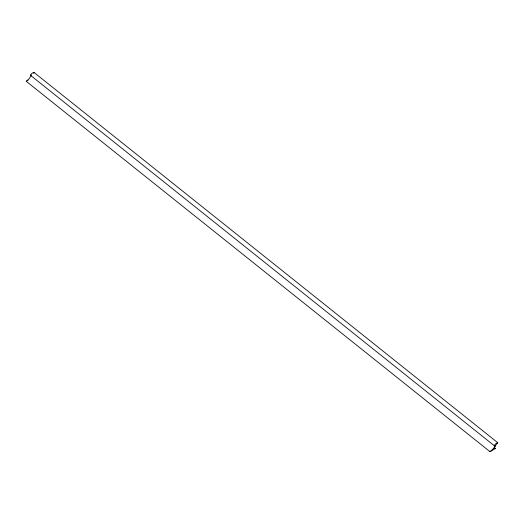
<?xml version="1.0" encoding="UTF-8"?>
<svg xmlns="http://www.w3.org/2000/svg" width="524" height="524" viewBox="0 0 524 524"><rect width="100%" height="100%" fill="white"/><g stroke="black" fill="none" stroke-linecap="round" stroke-linejoin="round"><path stroke-width="0.79" d="M490.025 451.695C490.071 451.544 497.918 445.099 494.217 445.662L30.412 75.246L31.512 73.681A16.919 4.264 -51.4 0 1 32.606 72.967L32.907 72.79A16.919 4.264 -51.4 0 1 33.864 72.319L497.78 442.728L495.632 445.295L493.805 448.636L495.573 448.203L495.39 448.577L490.025 451.695L26.207 81.292L29.213 78.692L31.204 75.253M494.198 445.642L495.298 444.09A16.919 4.264 -51.4 0 1 496.392 443.383L496.7 443.206M33.49 73.399L33.995 72.312M26.901 80.899L28.217 80.139M30.431 75.246L31.165 75.03M497.78 442.728L497.656 442.728A16.919 4.264 -51.4 0 0 496.693 443.206"/></g></svg>
